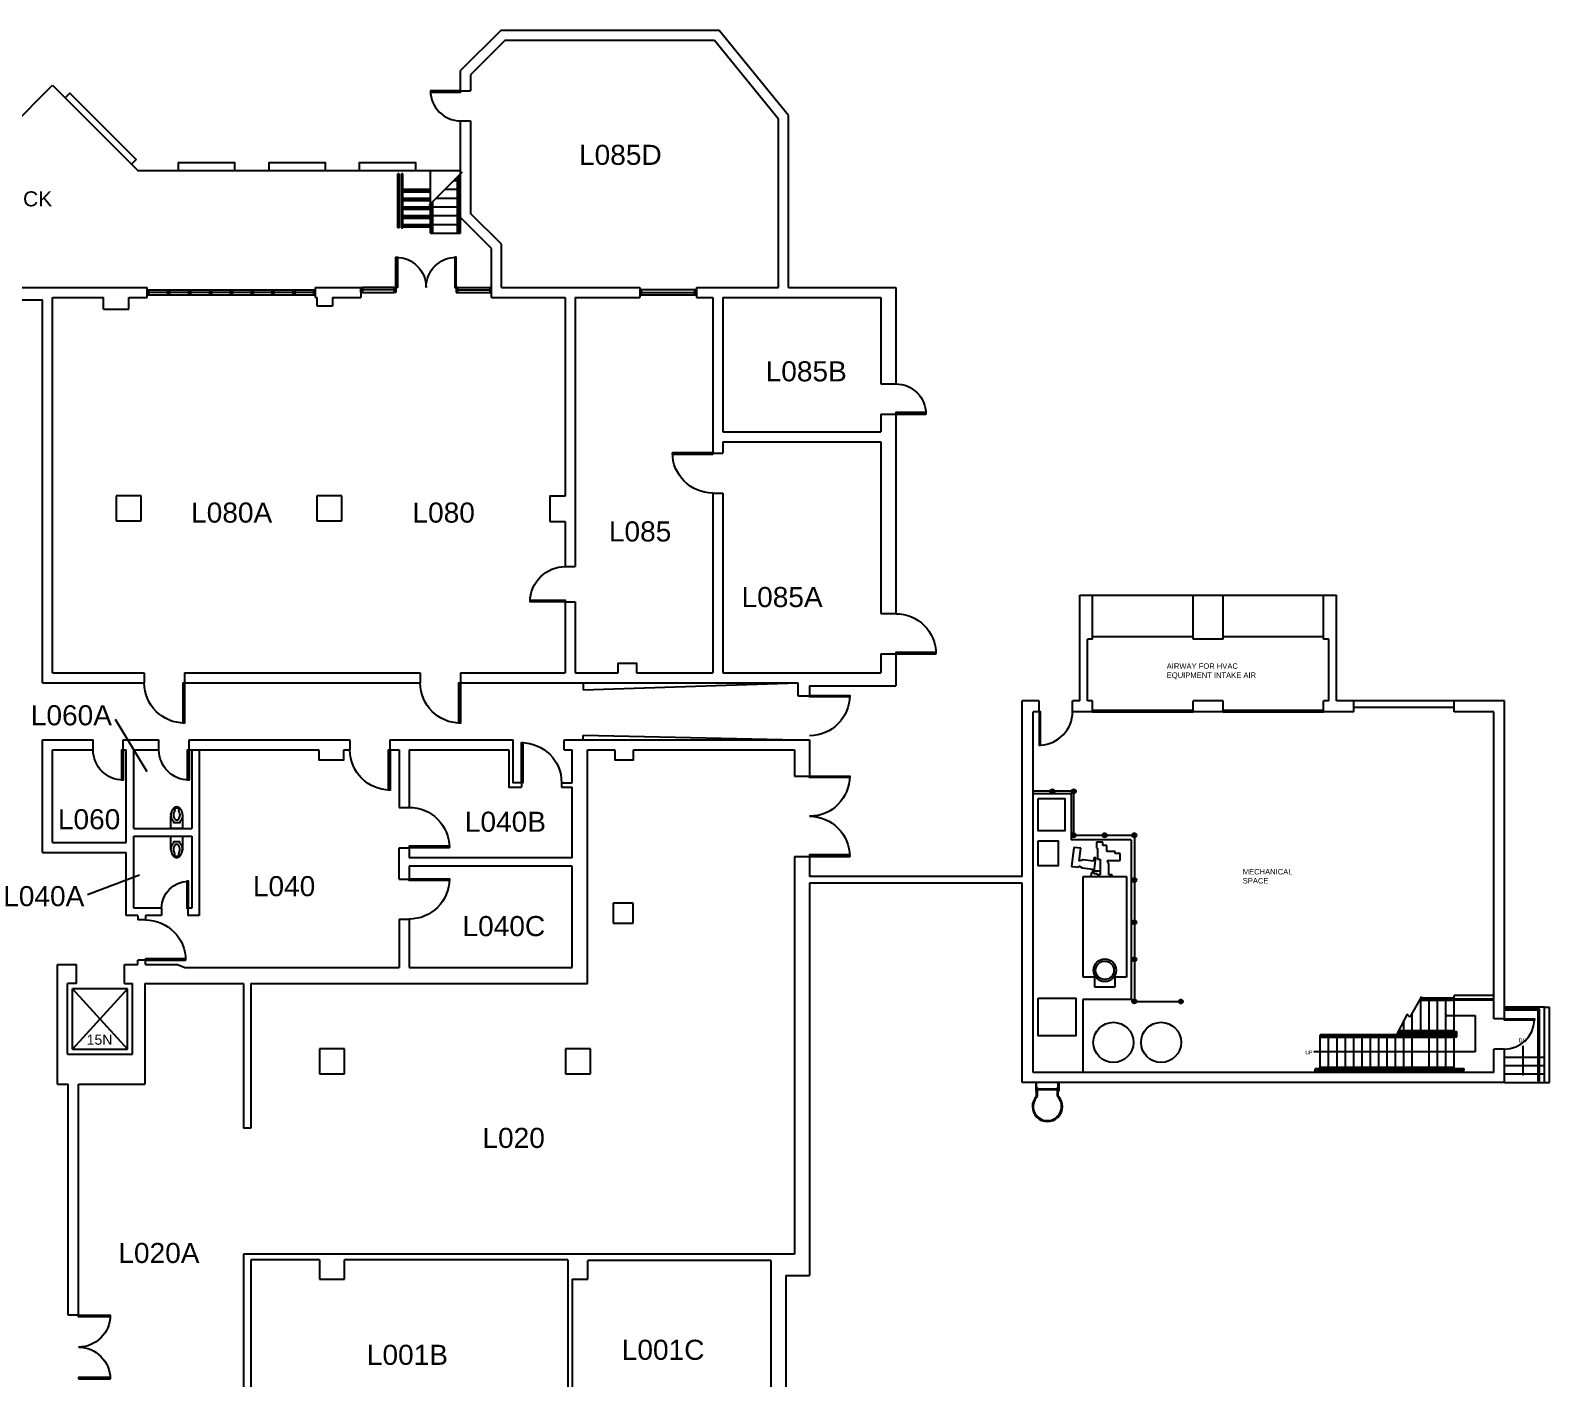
# Model space of a CAD drawing. Header units: inches. Extents: x 3 to 4899, y -154 to 4824.
# Drawn here: x 3084 to 4899, y 2703 to 4314 of the extents above; entities that cross this region are included whole.
import ezdxf

# ---------------------------------------------------------------- set-up
doc = ezdxf.new("R2010")
doc.units = ezdxf.units.IN
doc.header["$LTSCALE"] = 96
doc.header["$MEASUREMENT"] = 0
doc.layers.get('0').update_dxf_attribs({"linetype": 'CONTINUOUS'})
for name, color, linetype in [('A-ANNO-ROOM', 4, 'CONTINUOUS'), ('A-ANNO-TEXT', 4, 'CONTINUOUS'), ('A-DOOR', 2, 'CONTINUOUS'), ('A-FLOR-PFIX', 2, 'CONTINUOUS'), ('A-FLOR-STRS', 2, 'CONTINUOUS'), ('A-GLAZ', 2, 'CONTINUOUS'), ('A-WALL-FULL', 6, 'CONTINUOUS')]:
    doc.layers.add(name, color=color, linetype=linetype)
doc.styles.add('32771.00A-FPLL$0$PE_Notes', font='ARIALN.TTF')
doc.styles.add('Arial', font='arial.ttf')
doc.dimstyles.new('32771.00A-FPLL$0$PE_0048', dxfattribs={"dimscale": 48, "dimtxt": 0.09375, "dimasz": 0.0625, "dimexe": 0.0625, "dimexo": 0.0625, "dimgap": 0.03125, "dimtad": 1, "dimdec": 8, "dimzin": 3, "dimdsep": 46, "dimlunit": 4, "dimtxsty": '32771.00A-FPLL$0$PE_Notes', "dimblk1": '32771.00A-FPLL$0$_ArchTick', "dimblk2": '32771.00A-FPLL$0$_ArchTick', "dimsah": 1, "dimcen": 0.09375, "dimdle": 0.0625, "dimclrd": 256, "dimclre": 256, "dimclrt": 256, "dimadec": 0, "dimazin": 0, "dimtfac": 0.75, "dimtdec": 8, "dimtmove": 2, "dimatfit": 3, "dimldrblk": '32771.00A-FPLL$0$_ArchTick', "dimfxl": 1, "dimtolj": 1, "dimtzin": 0, "dimlwd": -1, "dimlwe": -1, "dimarcsym": 0})

# ---------------------------------------------------------------- blocks, each defined once
blk = doc.blocks.new('WC')
for p, q in [((21.068753, -2.504894), (21.068753, -2.504894)), ((23.831759, -3.603083), (23.831759, -3.603083))]:
    blk.add_line(p, q)
for points in [[(16.399601, -6.93083, -0.022673), (14.875, -7), (0, -7), (0, -3.020761), (0, 0), (0, 3.020761), (0, 7), (14.875, 7)], [(16.211212, -6.937926, -0.074934), (12.562014, -6.387938, -0.085426), (9.670474, -4.920528, -0.066386), (8.264603, -3.550098), (6.711212, -3.550098), (6.711212, 3.449902), (8.264603, 3.449902, -0.066386), (9.670474, 4.820333, -0.085426), (12.562014, 6.287743, -0.111314), (17.991061, 6.709134)], [(23.722377, 3.991504, -0.562484), (23.529526, 3.158962), (21.300368, 2.424162, -0.238976), (20.853364, 2.492058, 0.08035), (18.976205, 3.421006, 0.074934), (16.211212, 3.837731, 0.074934), (13.446218, 3.421006, 0.085426), (11.462194, 2.414145, 0.066386), (10.624271, 1.597345, 0.330534), (10.624271, -1.69754, 0.066386), (11.462194, -2.51434, 0.085426), (13.446218, -3.521201, 0.074934), (16.211212, -3.937926, 0.074934), (18.976205, -3.521201, 0.08035), (20.853364, -2.592253, -0.238976), (21.300368, -2.524357), (23.503493, -3.250575, -0.549653), (23.710095, -4.069149)], [(25.75, 0, 0.143932), (25.015482, 2.498761, 0.107177), (22.564786, 4.949747, 0.077997), (19.212481, 6.431696, 0.065232), (14.875, 7)], [(24.25, 0, 0.143932), (23.754089, 1.687041, 0.059203), (22.750942, 2.902316)], [(22.67201, -2.976493, 0.063273), (23.754089, -1.687041, 0.143932), (24.25, 0)], [(23.748064, -4.023967, 0.06085), (25.015482, -2.498761, 0.143932), (25.75, 0)]]:
    blk.add_lwpolyline(points, format="xyb")
for centre, radius, start, end in [((16.211212, 5.443363), 12.38129, 270, 287.141641), ((17.043143, 2.746106), 9.558648, 287.141641, 306.672481), ((18.316811, 1.035634), 7.426057, 306.672481, 316.574161)]:
    blk.add_arc(centre, radius, start, end)
blk = doc.blocks.new('*U18')
for p, q in [((0, 0), (0, 0)), ((36, 0), (36, 0))]:
    blk.add_line(p, q)
blk.add_lwpolyline([(0, 0), (0, -36), (1.75, -36), (1.75, 0)], close=True)
blk.add_arc((0, 0), 36, 270, 0)
blk = doc.blocks.new('*U19')
for p, q in [((0, 0), (0, 0)), ((-36, 0), (-36, 0))]:
    blk.add_line(p, q)
blk.add_lwpolyline([(0, 0), (0, -36), (-1.75, -36), (-1.75, 0)], close=True)
blk.add_arc((0, 0), 36, 180, 270)
blk = doc.blocks.new('*U20')
for p, q in [((0, 0), (0, 0)), ((42, 0), (42, 0))]:
    blk.add_line(p, q)
blk.add_lwpolyline([(0, 0), (0, -42), (1.75, -42), (1.75, 0)], close=True)
blk.add_arc((0, 0), 42, 270, 0)
blk = doc.blocks.new('*U21')
for p, q in [((0, 0), (0, 0)), ((-48, 0), (-48, 0))]:
    blk.add_line(p, q)
blk.add_lwpolyline([(0, 0), (0, -48), (-1.75, -48), (-1.75, 0)], close=True)
blk.add_arc((0, 0), 48, 180, 270)
blk = doc.blocks.new('*U22')
for p, q in [((0, 0), (0, 0)), ((36, 0), (36, 0))]:
    blk.add_line(p, q)
blk.add_lwpolyline([(0, 0), (0, 36), (1.75, 36), (1.75, 0)], close=True)
blk.add_arc((0, 0), 36, 0, 90)
blk = doc.blocks.new('*U69')
for p, q in [((0, 0), (0, 0)), ((48, 0), (48, 0))]:
    blk.add_line(p, q)
blk.add_lwpolyline([(0, 0), (0, 48), (1.75, 48), (1.75, 0)], close=True)
blk.add_arc((0, 0), 48, 0, 90)
blk = doc.blocks.new('*U71')
for p, q in [((0, 0), (0, 0)), ((38, 0), (38, 0))]:
    blk.add_line(p, q)
blk.add_lwpolyline([(0, 0), (0, 38), (1.75, 38), (1.75, 0)], close=True)
blk.add_arc((0, 0), 38, 0, 90)
blk = doc.blocks.new('*U72')
for p, q in [((0, 0), (0, 0)), ((-38, 0), (-38, 0))]:
    blk.add_line(p, q)
blk.add_lwpolyline([(0, 0), (0, 38), (-1.75, 38), (-1.75, 0)], close=True)
blk.add_arc((0, 0), 38, 90, 180)
blk = doc.blocks.new('*U73')
for p, q in [((0, 0), (0, 0)), ((-48, 0), (-48, 0))]:
    blk.add_line(p, q)
blk.add_lwpolyline([(0, 0), (0, 48), (-1.75, 48), (-1.75, 0)], close=True)
blk.add_arc((0, 0), 48, 90, 180)
blk = doc.blocks.new('*U61')
for p, q in [((0, 0), (0, 0)), ((-36, 0), (-36, 0))]:
    blk.add_line(p, q)
blk.add_lwpolyline([(0, 0), (0, 36), (-1.75, 36), (-1.75, 0)], close=True)
blk.add_arc((0, 0), 36, 90, 180)
blk = doc.blocks.new('*U66')
for p, q in [((0, 0), (0, 0)), ((-48, 0), (-48, 0))]:
    blk.add_line(p, q)
blk.add_lwpolyline([(0, 0), (0, 48), (-1.75, 48), (-1.75, 0)], close=True)
blk.add_arc((0, 0), 48, 90, 180)
blk = doc.blocks.new('*U67')
for p, q in [((0, 0), (0, 0)), ((48, 0), (48, 0))]:
    blk.add_line(p, q)
blk.add_lwpolyline([(0, 0), (0, -48), (1.75, -48), (1.75, 0)], close=True)
blk.add_arc((0, 0), 48, 270, 0)
blk = doc.blocks.new('*U68')
for p, q in [((0, 0), (0, 0)), ((-32, 0), (-32, 0))]:
    blk.add_line(p, q)
blk.add_lwpolyline([(0, 0), (0, -32), (-1.75, -32), (-1.75, 0)], close=True)
blk.add_arc((0, 0), 32, 180, 270)
blk = doc.blocks.new('*U46')
for p, q in [((0, 0), (0, 0)), ((48, 0), (48, 0))]:
    blk.add_line(p, q)
blk.add_lwpolyline([(0, 0), (0, 48), (1.75, 48), (1.75, 0)], close=True)
blk.add_arc((0, 0), 48, 0, 90)
blk = doc.blocks.new('*U49')
for p, q in [((0, 0), (0, 0)), ((-36, 0), (-36, 0))]:
    blk.add_line(p, q)
blk.add_lwpolyline([(0, 0), (0, 36), (-1.75, 36), (-1.75, 0)], close=True)
blk.add_arc((0, 0), 36, 90, 180)
blk = doc.blocks.new('32771.00A-FPLL$0$_ArchTick')
at = {"const_width": 0.15}
blk.add_lwpolyline([(-0.5, -0.5), (0.5, 0.5)], dxfattribs=at)
blk = doc.blocks.new('32771.00A-FPLL$0$_Open90')
at = {"lineweight": -2}
for p, q in [((0, 0), (-1, 0)), ((-0.5, 0.5), (0, 0)), ((0, 0), (-0.5, -0.5))]:
    blk.add_line(p, q, dxfattribs=at)

msp = doc.modelspace()

# ---------------------------------------------------------------- linework, layer by layer
at = {"layer": 'A-ANNO-ROOM'}
for p, q in [((3185.3, 3491.1), (3223.3, 3428.3)), ((3152.3, 3281.5), (3214.4, 3304.8))]:
    msp.add_line(p, q, dxfattribs=at)
at = {"layer": 'A-DOOR'}
for p, q in [((4353.4, 3501.9), (4473.4, 3501.9)), ((4353.4, 3499.9), (4473.4, 3499.9)), ((4509.4, 3501.9), (4629.4, 3501.9)), ((4509.4, 3499.9), (4629.4, 3499.9))]:
    msp.add_line(p, q, dxfattribs=at)
for points in [[(4289.4, 3499.9), (4289.4, 3459.9), (4291.2, 3459.9), (4291.2, 3499.9)], [(4845.4, 3132.7), (4881.4, 3132.7), (4881.4, 3131.1), (4845.4, 3131.1)]]:
    msp.add_lwpolyline(points, close=True, dxfattribs=at)
for centre, radius, start, end in [((4289.4, 3499.9), 40, 272.5051, 0), ((4845.4, 3132.7), 36, 270, 357.4949)]:
    msp.add_arc(centre, radius, start, end, dxfattribs=at)
at = {"layer": 'A-FLOR-PFIX'}
for p, q in [((4282.2, 3402), (4327.8, 3402)), ((4327.8, 3402), (4327.8, 3346.7)), ((4399.5, 3346.7), (4327.8, 3346.7)), ((4365.6, 3343.8), (4358.2, 3343.8)), ((4358.2, 3343.8), (4358.2, 3336.8)), ((4365.6, 3340), (4365.6, 3343.8)), ((4399.5, 3346.7), (4399.5, 3155.9)), ((4330.9, 3337.7), (4328.2, 3315.1)), ((4339.2, 3336.7), (4330.9, 3337.7)), ((4337.4, 3321.3), (4339.2, 3336.7)), ((4341.9, 3322.7), (4337.4, 3321.3)), ((4354.5, 3321.1), (4341.9, 3322.7)), ((4355, 3325.4), (4354.5, 3321.1)), ((4354.9, 3306.2), (4357.2, 3325.1)), ((4357.2, 3325.1), (4355, 3325.4)), ((4358.2, 3336.8), (4359.1, 3336.8)), ((4359.1, 3336.8), (4359.1, 3323.7)), ((4359.1, 3323.7), (4362.5, 3323.7)), ((4362.5, 3323.7), (4362.5, 3305.1)), ((4370.2, 3340), (4365.6, 3340)), ((4370.2, 3337.4), (4370.2, 3340)), ((4370.4, 3337.4), (4370.2, 3337.4)), ((4370.4, 3333), (4370.4, 3337.4)), ((4380.4, 3333), (4370.4, 3333)), ((4372.6, 3317.9), (4370.8, 3322.1)), ((4370.8, 3322.1), (4386.4, 3322.1)), ((4380.4, 3330.5), (4380.4, 3333)), ((4386.4, 3330.5), (4380.4, 3330.5)), ((4386.4, 3322.1), (4386.4, 3330.5)), ((4328.2, 3315.1), (4333.2, 3314.5)), ((4333.2, 3314.5), (4336.6, 3314.1)), ((4336.6, 3314.1), (4336.8, 3315.5)), ((4336.8, 3315.5), (4340.7, 3313.2)), ((4340.7, 3313.2), (4353.5, 3311.7)), ((4351.8, 3307), (4351.3, 3302.9)), ((4353, 3307.5), (4351.8, 3307)), ((4353.5, 3311.7), (4353, 3307.5)), ((4358.9, 3306.2), (4354.9, 3306.2)), ((4362.5, 3309.2), (4355.3, 3309.2)), ((4358.9, 3305.1), (4358.9, 3306.2)), ((4362.5, 3305.1), (4358.9, 3305.1)), ((4372.6, 3305.1), (4372.6, 3317.9)), ((4376.9, 3305.1), (4372.6, 3305.1)), ((4376.9, 3302.9), (4376.9, 3305.1)), ((4342.2, 3302.9), (4393.7, 3302.9)), ((4342.2, 3182.7), (4342.2, 3302.9)), ((4393.7, 3302.9), (4393.7, 3182.7)), ((4355.9, 3182.7), (4342.2, 3182.7)), ((4355.9, 3170.7), (4355.9, 3182.7)), ((4393.7, 3182.7), (4379.9, 3182.7)), ((4379.9, 3182.7), (4379.9, 3170.7)), ((4379.9, 3170.7), (4355.9, 3170.7)), ((4399.5, 3155.9), (4341.8, 3155.9)), ((4341.8, 3155.9), (4341.8, 3068.7)), ((4286.4, 3040.7), (4286.4, 3056.7)), ((4287.4, 3040.3), (4287.4, 3050.7)), ((4312.4, 3050.7), (4311.4, 3050.7)), ((4311.4, 3040.3), (4311.4, 3050.7)), ((4312.4, 3040.7), (4312.4, 3056.7)), ((4311.4, 3049), (4287.4, 3049))]:
    msp.add_line(p, q, dxfattribs=at)
for points in [[(4288.2, 3396.2), (4320.2, 3396.2), (4320.2, 3357.7), (4288.2, 3357.7)], [(4288.2, 3345.7), (4312.2, 3345.7), (4312.2, 3315.7), (4288.2, 3315.7)], [(4288.2, 3157.7), (4333.2, 3157.7), (4333.2, 3112.7), (4288.2, 3112.7)]]:
    msp.add_lwpolyline(points, close=True, dxfattribs=at)
for points in [[(4286.4, 3056.7), (4285.4, 3056.7), (4285.4, 3046.7), (4287.4, 3046.7)], [(4286.4, 3050.7), (4287.4, 3050.7)], [(4313.4, 3046.7), (4313.4, 3056.7), (4312.4, 3056.7)], [(4287.4, 3048.3), (4311.4, 3048.3)], [(4311.4, 3046.7), (4313.4, 3046.7)]]:
    msp.add_lwpolyline(points, dxfattribs=at)
for centre, radius in [((4367.9, 3190.9), 13.5), ((4367.9, 3190.9), 11), ((4378.2, 3104.7), 24), ((4435.2, 3104.7), 24)]:
    msp.add_circle(centre, radius, dxfattribs=at)
for radius, start, end in [(18, 136.2383, 43.7617), (17, 134.9009, 45.0991)]:
    msp.add_arc((4299.4, 3028.2), radius, start, end, dxfattribs=at)
at = {"layer": 'A-FLOR-STRS'}
for p, q in [((3110.7, 4248.4), (3212.5, 4146.6)), ((3212.5, 4146.6), (3598.2, 4146.6)), ((3524.7, 4142.6), (3523.2, 4142.6)), ((3523.2, 4078.2), (3523.2, 4142.6)), ((3524.7, 4078.2), (3524.7, 4142.6)), ((3527.7, 4078.2), (3527.7, 4142.6)), ((3529.2, 4142.6), (3527.7, 4142.6)), ((3529.2, 4078.2), (3529.2, 4142.6)), ((3600.2, 4144.6), (3560.2, 4104.6)), ((3562.2, 4071.7), (3562.2, 4146.6)), ((3594.7, 4071.7), (3594.7, 4139.1)), ((3596.7, 4071.7), (3596.7, 4141.1)), ((3526.2, 4124.2), (3527.7, 4124.2)), ((3529.2, 4124.2), (3562.2, 4124.2)), ((3579.8, 4124.2), (3594.7, 4124.2)), ((3590.3, 4134.7), (3594.7, 4134.7)), ((3596.7, 4134.7), (3598.2, 4134.7)), ((3596.7, 4124.2), (3598.2, 4124.2)), ((3526.2, 4113.7), (3527.7, 4113.7)), ((3526.2, 4103.2), (3527.7, 4103.2)), ((3529.2, 4113.7), (3562.2, 4113.7)), ((3529.2, 4103.2), (3563.7, 4103.2)), ((3563.7, 4071.7), (3563.7, 4108.1)), ((3565.2, 4071.7), (3565.2, 4109.6)), ((3565.2, 4103.2), (3594.7, 4103.2)), ((3569.3, 4113.7), (3594.7, 4113.7)), ((3596.7, 4113.7), (3598.2, 4113.7)), ((3596.7, 4103.2), (3598.2, 4103.2)), ((3526.2, 4092.7), (3527.7, 4092.7)), ((3529.2, 4092.7), (3563.7, 4092.7)), ((3565.2, 4092.7), (3594.7, 4092.7)), ((3596.7, 4092.7), (3598.2, 4092.7)), ((3598.2, 4071.7), (3598.2, 4090.3)), ((3524.7, 4078.2), (3523.2, 4078.2)), ((3526.2, 4082.2), (3527.7, 4082.2)), ((3527.7, 4078.2), (3529.2, 4078.2)), ((3529.2, 4082.2), (3563.7, 4082.2)), ((3562.2, 4071.7), (3598.2, 4071.7)), ((3565.2, 4082.2), (3594.7, 4082.2)), ((3596.7, 4082.2), (3598.2, 4082.2)), ((3744.7, 3534.2), (3744.7, 3526.2)), ((3744.7, 3526.2), (4001.2, 3534.2)), ((3744.7, 3466.2), (3744.7, 3471.7)), ((3744.7, 3471.7), (4001.2, 3466.2)), ((3200.1, 3168.9), (3134.6, 3096.7)), ((3134.6, 3168.9), (3200.1, 3096.7)), ((3200.1, 3168.9), (3134.6, 3168.9)), ((3134.6, 3096.7), (3134.6, 3168.9)), ((3200.1, 3096.7), (3200.1, 3168.9)), ((4746.4, 3159.5), (4732.6, 3134.9)), ((4832.7, 3160.7), (4785.4, 3160.7)), ((4785.4, 3156.9), (4785.4, 3160.7)), ((4785.4, 3154.7), (4743.7, 3154.7)), ((4744.1, 3155.4), (4832.7, 3155.4)), ((4744.9, 3156.9), (4832.7, 3156.9)), ((4785.4, 3157.7), (4745.3, 3157.7)), ((4745.4, 3118.7), (4745.4, 3154.7)), ((4755.4, 3118.7), (4755.4, 3154.7)), ((4765.4, 3118.7), (4765.4, 3154.7)), ((4775.4, 3118.7), (4775.4, 3154.7)), ((4785.4, 3117.9), (4785.4, 3155.4)), ((4893.4, 3146.7), (4845.4, 3146.7)), ((4846.9, 3143.2), (4846.9, 3144.7)), ((4887.4, 3144.7), (4846.9, 3144.7)), ((4885.9, 3143.2), (4846.9, 3143.2)), ((4885.9, 3058.2), (4885.9, 3143.2)), ((4887.4, 3058.2), (4887.4, 3144.7)), ((4729.2, 3138.3), (4714.8, 3110.5)), ((4725.4, 3118.7), (4725.4, 3131)), ((4732.6, 3134.9), (4729.2, 3138.3)), ((4735.4, 3118.7), (4735.4, 3140)), ((4785.4, 3113.7), (4625.4, 3113.7)), ((4625.4, 3073.2), (4625.4, 3113.7)), ((4785.4, 3110.7), (4625.4, 3110.7)), ((4626.9, 3112.9), (4786.9, 3112.9)), ((4626.9, 3111.4), (4626.9, 3112.9)), ((4626.9, 3111.4), (4788.4, 3111.4)), ((4635.4, 3074.7), (4635.4, 3110.7)), ((4645.4, 3074.7), (4645.4, 3110.7)), ((4655.4, 3068.7), (4655.4, 3110.7)), ((4665.4, 3074.7), (4665.4, 3110.7)), ((4675.4, 3074.7), (4675.4, 3110.7)), ((4685.4, 3074.7), (4685.4, 3110.7)), ((4695.4, 3074.7), (4695.4, 3110.7)), ((4705.4, 3074.7), (4705.4, 3110.7)), ((4715.4, 3074.7), (4715.4, 3110.7)), ((4785.4, 3115.7), (4717.5, 3115.7)), ((4717.9, 3116.4), (4786.9, 3116.4)), ((4718.6, 3117.9), (4788.4, 3117.9)), ((4785.4, 3118.7), (4719, 3118.7)), ((4725.4, 3074.7), (4725.4, 3110.7)), ((4735.4, 3074.7), (4735.4, 3110.7)), ((4755.4, 3074.7), (4755.4, 3110.7)), ((4765.4, 3074.7), (4765.4, 3110.7)), ((4775.4, 3074.7), (4775.4, 3110.7)), ((4785.4, 3112.9), (4785.4, 3116.4)), ((4785.4, 3073.2), (4785.4, 3111.4)), ((4786.9, 3112.9), (4786.9, 3116.4)), ((4788.4, 3111.4), (4788.4, 3117.9)), ((3134.6, 3096.7), (3200.1, 3096.7)), ((4885.9, 3086.7), (4845.4, 3086.7)), ((4893.4, 3086.7), (4887.4, 3086.7)), ((4797.4, 3073.2), (4619.4, 3073.2)), ((4619.4, 3068.7), (4619.4, 3073.2)), ((4797.4, 3071.2), (4620.9, 3071.2)), ((4620.9, 3068.7), (4620.9, 3071.2)), ((4785.4, 3074.7), (4625.4, 3074.7)), ((4625.4, 3068.7), (4625.4, 3071.2)), ((4785.4, 3068.7), (4785.4, 3071.2)), ((4797.4, 3071.2), (4797.4, 3073.2)), ((4885.9, 3076.7), (4845.4, 3076.7)), ((4893.4, 3076.7), (4887.4, 3076.7)), ((4885.9, 3066.7), (4845.4, 3066.7)), ((4845.4, 3056.7), (4893.4, 3056.7)), ((4887.4, 3058.2), (4885.9, 3058.2)), ((4893.4, 3066.7), (4887.4, 3066.7))]:
    msp.add_line(p, q, dxfattribs=at)
for points in [[(3008.9, 4146.6), (3110.7, 4248.4)], [(3125.6, 4233.4), (3131.3, 4239.1), (3210.6, 4159.8), (3204.9, 4154.2)], [(3328.6, 4146.6), (3328.6, 4155.6), (3260.9, 4155.6), (3260.9, 4146.6)], [(3436.6, 4146.6), (3436.6, 4155.6), (3368.9, 4155.6), (3368.9, 4146.6)], [(3544.6, 4146.6), (3544.6, 4155.6), (3476.9, 4155.6), (3476.9, 4146.6)], [(4810.6, 3093.3), (4617.8, 3093.3)]]:
    msp.add_lwpolyline(points, dxfattribs=at)
for points in [[(3530.2, 4121.2), (3561.2, 4121.2), (3561.2, 4123.2), (3530.2, 4123.2)], [(3530.2, 4110.7), (3561.2, 4110.7), (3561.2, 4112.7), (3530.2, 4112.7)], [(3530.2, 4100.2), (3561.2, 4100.2), (3561.2, 4102.2), (3530.2, 4102.2)], [(3530.2, 4089.7), (3561.2, 4089.7), (3561.2, 4091.7), (3530.2, 4091.7)], [(3530.2, 4079.2), (3561.2, 4079.2), (3561.2, 4081.2), (3530.2, 4081.2)]]:
    msp.add_lwpolyline(points, close=True, dxfattribs=at)
at = {"layer": 'A-GLAZ'}
for p, q in [((3223.6, 4003.9), (3425, 4003.9)), ((3223.6, 3997.9), (3425, 3997.9)), ((3225.6, 4003.9), (3225.6, 3997.9)), ((3248.5, 4000.9), (3225.6, 4000.9)), ((3273.4, 4000.9), (3250.5, 4000.9)), ((3298.4, 4000.9), (3275.4, 4000.9)), ((3323.3, 4000.9), (3300.4, 4000.9)), ((3348.2, 4000.9), (3325.3, 4000.9)), ((3373.2, 4000.9), (3350.2, 4000.9)), ((3398.1, 4000.9), (3375.2, 4000.9)), ((3423, 4000.9), (3400.1, 4000.9)), ((3423, 3997.9), (3423, 4003.9)), ((3519, 4006.9), (3481, 4006.9)), ((3519, 4003.9), (3481, 4003.9)), ((3481, 4000.9), (3519, 4000.9)), ((3593, 4006.9), (3633, 4006.9)), ((3595, 4003.9), (3633, 4003.9)), ((3595, 4000.9), (3633, 4000.9)), ((3880.1, 4003.9), (3812.4, 4003.9)), ((3812.4, 4003.9), (3812.4, 3997.9)), ((3812.4, 3997.9), (3880.1, 3997.9)), ((3814.4, 3997.9), (3814.4, 4003.9)), ((3814.4, 4000.9), (3878.1, 4000.9)), ((3880.1, 4003.9), (3880.1, 3997.9)), ((4785.4, 3512.7), (4665.4, 3512.7)), ((4785.4, 3504.7), (4665.4, 3504.7))]:
    msp.add_line(p, q, dxfattribs=at)
for points in [[(3250.5, 3997.9), (3248.5, 3997.9), (3248.5, 4003.9), (3250.5, 4003.9)], [(3275.4, 3997.9), (3273.4, 3997.9), (3273.4, 4003.9), (3275.4, 4003.9)], [(3300.4, 3997.9), (3298.4, 3997.9), (3298.4, 4003.9), (3300.4, 4003.9)], [(3350.2, 3997.9), (3348.2, 3997.9), (3348.2, 4003.9), (3350.2, 4003.9)], [(3375.2, 3997.9), (3373.2, 3997.9), (3373.2, 4003.9), (3375.2, 4003.9)], [(3400.1, 3997.9), (3398.1, 3997.9), (3398.1, 4003.9), (3400.1, 4003.9)], [(3481, 4000.9), (3479, 4000.9), (3479, 4006.9), (3481, 4006.9)], [(3521, 4000.9), (3519, 4000.9), (3519, 4006.9), (3521, 4006.9)], [(3593, 4000.9), (3595, 4000.9), (3595, 4006.9), (3593, 4006.9)], [(3633, 4000.9), (3635, 4000.9), (3635, 4006.9), (3633, 4006.9)]]:
    msp.add_lwpolyline(points, close=True, dxfattribs=at)
for points in [[(3323.3, 3997.9), (3323.3, 4003.9)], [(3325.3, 4003.9), (3325.3, 3997.9)], [(3878.1, 3997.9), (3878.1, 4003.9)]]:
    msp.add_lwpolyline(points, dxfattribs=at)
for p in [(3249.5, 3997.9), (3274.4, 3997.9), (3299.4, 3997.9), (3324.3, 3997.9), (3349.2, 3997.9), (3374.2, 3997.9), (3399.1, 3997.9)]:
    msp.add_point(p, dxfattribs=at)
at = {"layer": 'A-WALL-FULL'}
for p, q in [((3646.3, 4314), (3598.2, 4265.9)), ((3907.3, 4314), (3646.3, 4314)), ((3990.2, 4212.4), (3907.3, 4314)), ((3651.2, 4302), (3610.2, 4260.9)), ((3901.6, 4302), (3651.2, 4302)), ((3978.2, 4208.1), (3901.6, 4302)), ((3598.2, 4241.9), (3598.2, 4265.9)), ((3610.2, 4260.9), (3610.2, 4241.9)), ((3598.2, 4241.9), (3610.2, 4241.9)), ((3990.2, 4006.9), (3990.2, 4212.4)), ((3598.2, 4090.3), (3598.2, 4205.9)), ((3598.2, 4205.9), (3610.2, 4205.9)), ((3610.2, 4205.9), (3610.2, 4095.3)), ((3978.2, 4006.9), (3978.2, 4208.1)), ((3635, 4053.5), (3598.2, 4090.3)), ((3647, 4058.4), (3610.2, 4095.3)), ((3635, 3994.9), (3635, 4053.5)), ((3647, 4006.9), (3647, 4058.4)), ((3061.3, 4006.9), (3223.6, 4006.9)), ((3110.7, 3546.2), (3110.7, 3994.9)), ((3110.7, 3994.9), (3171.6, 3994.9)), ((3171.6, 3980.9), (3171.6, 3994.9)), ((3201.6, 3994.9), (3223.6, 3994.9)), ((3201.6, 3980.9), (3201.6, 3994.9)), ((3223.6, 3994.9), (3223.6, 4006.9)), ((3425, 4006.9), (3479, 4006.9)), ((3425, 3994.9), (3425, 4006.9)), ((3425, 3994.9), (3427, 3994.9)), ((3427, 3984.4), (3427, 3994.9)), ((3445, 3994.9), (3479, 3994.9)), ((3445, 3994.9), (3445, 3984.4)), ((3479, 4006.9), (3479, 3994.9)), ((3635, 3994.9), (3723.3, 3994.9)), ((3647, 4006.9), (3812.4, 4006.9)), ((3723.3, 3994.9), (3723.3, 3757.3)), ((3735.3, 3994.9), (3735.3, 3673.3)), ((3735.3, 3994.9), (3812.4, 3994.9)), ((3812.4, 4006.9), (3812.4, 3994.9)), ((3880.1, 4006.9), (3880.1, 3994.9)), ((3880.1, 4006.9), (3978.2, 4006.9)), ((3880.1, 3994.9), (3899.4, 3994.9)), ((3899.4, 3994.9), (3899.4, 3809)), ((3911.4, 3994.9), (3911.4, 3834.2)), ((3911.4, 3994.9), (4100.2, 3994.9)), ((3990.2, 4006.9), (4118.2, 4006.9)), ((4100.2, 3994.9), (4100.2, 3891.6)), ((4118.2, 4006.9), (4118.2, 3891.6)), ((3061.3, 3991.9), (3098.7, 3991.9)), ((3098.7, 3534.2), (3098.7, 3991.9)), ((3445, 3984.4), (3427, 3984.4)), ((4100.2, 3891.6), (4118.2, 3891.6)), ((4100.2, 3855.6), (4118.2, 3855.6)), ((4100.2, 3855.6), (4100.2, 3834.2)), ((4118.2, 3855.6), (4118.2, 3617.2)), ((3911.4, 3834.2), (4100.2, 3834.2)), ((3911.4, 3822.2), (4100.2, 3822.2)), ((3911.4, 3822.2), (3911.4, 3809)), ((4100.2, 3822.2), (4100.2, 3617.2)), ((3899.4, 3809), (3911.4, 3809)), ((3216.7, 3757.9), (3186.7, 3757.9)), ((3186.7, 3757.9), (3186.7, 3727.9)), ((3216.7, 3727.9), (3216.7, 3757.9)), ((3456.4, 3757.9), (3426.4, 3757.9)), ((3426.4, 3757.9), (3426.4, 3727.9)), ((3456.4, 3727.9), (3456.4, 3757.9)), ((3899.4, 3761), (3899.4, 3546.2)), ((3899.4, 3761), (3911.4, 3761)), ((3911.4, 3761), (3911.4, 3546.2)), ((3186.7, 3727.9), (3216.7, 3727.9)), ((3426.4, 3727.9), (3456.4, 3727.9)), ((3723.3, 3727.3), (3723.3, 3673.3)), ((3723.3, 3673.3), (3735.3, 3673.3)), ((3723.3, 3631.3), (3735.3, 3631.3)), ((3723.3, 3631.3), (3723.3, 3546.2)), ((3735.3, 3631.3), (3735.3, 3546.2)), ((4338.3, 3512.7), (4338.3, 3639)), ((4338.3, 3639), (4644.6, 3639)), ((4353.4, 3586.7), (4353.4, 3639)), ((4473.4, 3586.7), (4473.4, 3639)), ((4509.4, 3586.7), (4509.4, 3639)), ((4629.4, 3586.7), (4629.4, 3639)), ((4644.6, 3512.7), (4644.6, 3639)), ((4100.2, 3617.2), (4118.2, 3617.2)), ((4347.1, 3512.7), (4347.1, 3586.7)), ((4353.4, 3586.7), (4347.1, 3586.7)), ((4473.4, 3589.4), (4353.4, 3589.4)), ((4509.4, 3586.7), (4473.4, 3586.7)), ((4629.4, 3589.4), (4509.4, 3589.4)), ((4635.8, 3586.7), (4629.4, 3586.7)), ((4635.8, 3512.7), (4635.8, 3586.7)), ((4100.2, 3569.2), (4118.2, 3569.2)), ((4100.2, 3569.2), (4100.2, 3546.2)), ((4118.2, 3569.2), (4118.2, 3530.9)), ((3110.7, 3546.2), (3220.2, 3546.2)), ((3220.2, 3546.2), (3220.2, 3534.2)), ((3268.2, 3546.2), (3268.2, 3534.2)), ((3268.2, 3546.2), (3550, 3546.2)), ((3550, 3546.2), (3550, 3534.2)), ((3598, 3546.2), (3723.3, 3546.2)), ((3598, 3546.2), (3598, 3534.2)), ((3735.3, 3546.2), (3786.3, 3546.2)), ((3808.4, 3546.2), (3899.4, 3546.2)), ((3911.4, 3546.2), (4100.2, 3546.2)), ((3098.7, 3534.2), (3220.2, 3534.2)), ((3268.2, 3534.2), (3550, 3534.2)), ((3598, 3534.2), (4001.2, 3534.2)), ((4001.2, 3534.2), (4001.2, 3519)), ((4015.2, 3530.9), (4015.2, 3519)), ((4015.2, 3530.9), (4118.2, 3530.9)), ((4001.2, 3519), (4015.2, 3519)), ((4289.4, 3512.7), (4269.4, 3512.7)), ((4269.4, 3302.9), (4269.4, 3512.7)), ((4289.4, 3499.9), (4289.4, 3512.7)), ((4338.3, 3512.7), (4329.4, 3512.7)), ((4329.4, 3499.9), (4329.4, 3512.7)), ((4353.4, 3512.7), (4347.1, 3512.7)), ((4353.4, 3499.9), (4353.4, 3512.7)), ((4509.4, 3512.7), (4473.4, 3512.7)), ((4473.4, 3499.9), (4473.4, 3512.7)), ((4509.4, 3499.9), (4509.4, 3512.7)), ((4629.4, 3499.9), (4629.4, 3512.7)), ((4635.8, 3512.7), (4629.4, 3512.7)), ((4665.4, 3512.7), (4644.6, 3512.7)), ((4665.4, 3499.9), (4665.4, 3512.7)), ((4845.4, 3512.7), (4785.4, 3512.7)), ((4785.4, 3499.9), (4785.4, 3512.7)), ((4845.4, 3132.7), (4845.4, 3512.7)), ((4282.2, 3068.7), (4282.2, 3499.9)), ((4289.4, 3499.9), (4282.2, 3499.9)), ((4353.4, 3499.9), (4329.4, 3499.9)), ((4509.4, 3499.9), (4473.4, 3499.9)), ((4665.4, 3499.9), (4629.4, 3499.9)), ((4832.7, 3499.9), (4785.4, 3499.9)), ((4832.7, 3132.7), (4832.7, 3499.9)), ((3098.7, 3331.5), (3098.7, 3466.2)), ((3098.7, 3466.2), (3159.1, 3466.2)), ((3110.7, 3343.5), (3110.7, 3454.2)), ((3110.7, 3454.2), (3159.1, 3454.2)), ((3159.1, 3454.2), (3159.1, 3466.2)), ((3195.1, 3466.2), (3237.8, 3466.2)), ((3195.1, 3454.2), (3195.1, 3466.2)), ((3195.1, 3454.2), (3198.7, 3454.2)), ((3198.7, 3343.5), (3198.7, 3454.2)), ((3207.7, 3360.3), (3207.7, 3454.2)), ((3207.7, 3454.2), (3237.8, 3454.2)), ((3237.8, 3454.2), (3237.8, 3466.2)), ((3273.8, 3454.2), (3273.8, 3466.2)), ((3273.8, 3466.2), (3465.8, 3466.2)), ((3273.8, 3454.2), (3428.8, 3454.2)), ((3277, 3454.2), (3277, 3360.3)), ((3286, 3454.2), (3286, 3256.3)), ((3458.8, 3454.2), (3465.8, 3454.2)), ((3465.8, 3466.2), (3465.8, 3454.2)), ((3513.8, 3466.2), (3660.9, 3466.2)), ((3513.8, 3466.2), (3513.8, 3454.2)), ((3513.8, 3454.2), (3524.8, 3454.2)), ((3524.8, 3454.2), (3524.8, 3385.4)), ((3536.8, 3454.2), (3655.7, 3454.2)), ((3536.8, 3454.2), (3536.8, 3385.4)), ((3721.8, 3466.2), (4015.2, 3466.2)), ((3721.8, 3454.2), (3721.8, 3466.2)), ((3721.8, 3454.2), (3731.7, 3454.2)), ((3731.7, 3415), (3731.7, 3454.2)), ((3749.7, 3174.9), (3749.7, 3454.2)), ((3749.7, 3454.2), (3782.6, 3454.2)), ((3804.8, 3454.2), (3997.2, 3454.2)), ((3997.2, 3454.2), (3997.2, 3422.9)), ((4015.2, 3466.2), (4015.2, 3422.9)), ((3670.8, 3415), (3670.8, 3409.7)), ((3718.8, 3415), (3718.8, 3409.7)), ((3997.2, 3422.9), (4015.2, 3422.9)), ((3731.7, 3325.2), (3731.7, 3409.7)), ((4302.9, 3404.8), (4282.2, 3404.8)), ((4328.4, 3404.8), (4307.9, 3404.8)), ((4330.9, 3354.8), (4330.9, 3402.3)), ((3524.8, 3385.4), (3536.8, 3385.4)), ((3207.7, 3360.3), (3277, 3360.3)), ((3110.7, 3343.5), (3198.7, 3343.5)), ((3207.7, 3265.3), (3207.7, 3351.3)), ((3207.7, 3351.3), (3277, 3351.3)), ((3277, 3351.3), (3277, 3265.3)), ((4333.4, 3352.3), (4365.4, 3352.3)), ((4370.4, 3352.3), (4400.8, 3352.3)), ((4403.3, 3349.8), (4403.3, 3301.1)), ((3098.7, 3331.5), (3198.7, 3331.5)), ((3198.7, 3256.3), (3198.7, 3331.5)), ((3524.8, 3337.4), (3536.8, 3337.4)), ((3524.8, 3299.9), (3524.8, 3337.4)), ((3536.8, 3337.4), (3536.8, 3325.2)), ((3731.7, 3325.2), (3536.8, 3325.2)), ((3997.2, 3326.9), (3997.2, 2851.8)), ((3997.2, 3326.9), (4015.2, 3326.9)), ((4015.2, 3326.9), (4015.2, 3302.9)), ((3731.7, 3315.2), (3536.8, 3315.2)), ((3536.8, 3315.2), (3536.8, 3299.9)), ((3731.7, 3194.3), (3731.7, 3315.2)), ((3524.8, 3299.9), (3536.8, 3299.9)), ((4269.4, 3302.9), (4015.2, 3302.9)), ((4015.2, 3294.9), (4015.2, 2826.2)), ((4269.4, 3294.9), (4015.2, 3294.9)), ((4269.4, 3056.7), (4269.4, 3294.9)), ((4403.3, 3296.1), (4403.3, 3250.7)), ((3804.4, 3271), (3780.4, 3271)), ((3780.4, 3271), (3780.4, 3247)), ((3804.4, 3247), (3804.4, 3271)), ((3212.6, 3256.3), (3198.7, 3256.3)), ((3240.9, 3265.3), (3207.7, 3265.3)), ((3212.6, 3256.3), (3212.6, 3251.2)), ((3221.6, 3251.2), (3212.6, 3251.2)), ((3240.9, 3256.3), (3221.6, 3256.3)), ((3221.6, 3256.3), (3221.6, 3251.2)), ((3240.9, 3265.3), (3240.9, 3256.3)), ((3277, 3265.3), (3272.1, 3265.3)), ((3272.1, 3265.3), (3272.1, 3256.3)), ((3286, 3256.3), (3272.1, 3256.3)), ((3524.8, 3251.9), (3536.8, 3251.9)), ((3524.8, 3251.9), (3524.8, 3194.3)), ((3536.8, 3251.9), (3536.8, 3194.3)), ((3780.4, 3247), (3804.4, 3247)), ((4403.3, 3245.7), (4403.3, 3206.5)), ((3116.6, 3054.7), (3116.6, 3197.8)), ((3116.6, 3197.8), (3139.4, 3197.8)), ((3139.4, 3174.9), (3139.4, 3197.8)), ((3196.7, 3174.9), (3196.7, 3197.8)), ((3196.7, 3197.8), (3212.6, 3197.8)), ((3212.6, 3197.8), (3212.6, 3203)), ((3221.6, 3203), (3212.6, 3203)), ((3221.6, 3197.8), (3221.6, 3203)), ((3221.6, 3197.8), (3259.8, 3197.8)), ((3259.8, 3197.8), (3268.9, 3194.3)), ((4403.3, 3201.5), (4403.3, 3156.2)), ((3268.9, 3194.3), (3524.8, 3194.3)), ((3536.8, 3194.3), (3731.7, 3194.3)), ((3128.6, 3090.7), (3128.6, 3174.9)), ((3139.4, 3174.9), (3128.6, 3174.9)), ((3196.7, 3174.9), (3206.1, 3174.9)), ((3206.1, 3090.7), (3206.1, 3174.9)), ((3221.1, 3174.9), (3338.7, 3174.9)), ((3221.1, 3174.9), (3221.1, 3054.7)), ((3338.7, 3174.9), (3338.7, 3002.3)), ((3347.7, 3174.9), (3347.7, 3002.3)), ((3347.7, 3174.9), (3749.7, 3174.9)), ((4893.4, 3056.7), (4893.4, 3146.7)), ((4893.4, 3146.7), (4899.4, 3146.7)), ((4899.4, 3056.7), (4899.4, 3146.7)), ((4845.4, 3132.7), (4832.7, 3132.7)), ((3128.6, 3090.7), (3206.1, 3090.7)), ((3459.5, 3097.1), (3429.5, 3097.1)), ((3429.5, 3097.1), (3429.5, 3067.1)), ((3459.5, 3067.1), (3459.5, 3097.1)), ((3753.5, 3097.1), (3723.5, 3097.1)), ((3723.5, 3097.1), (3723.5, 3067.1)), ((3753.5, 3067.1), (3753.5, 3097.1)), ((4832.7, 3068.7), (4832.7, 3096.6)), ((4845.4, 3096.6), (4832.7, 3096.6)), ((4845.4, 3056.7), (4845.4, 3096.6)), ((4832.7, 3068.7), (4282.2, 3068.7)), ((3116.6, 3054.7), (3129.5, 3054.7)), ((3129.5, 2778.6), (3129.5, 3054.7)), ((3141.5, 2778.6), (3141.5, 3054.7)), ((3141.5, 3054.7), (3221.1, 3054.7)), ((3429.5, 3067.1), (3459.5, 3067.1)), ((3723.5, 3067.1), (3753.5, 3067.1)), ((4845.4, 3056.7), (4269.4, 3056.7)), ((4893.4, 3056.7), (4899.4, 3056.7)), ((3347.7, 3002.3), (3338.7, 3002.3)), ((3338.7, 2851.8), (3338.7, 2477.2)), ((3997.2, 2851.8), (3338.7, 2851.8)), ((3347.7, 2845), (3347.7, 2477.2)), ((3429.5, 2845), (3347.7, 2845)), ((3429.5, 2845), (3429.5, 2821.8)), ((3459.5, 2821.8), (3459.5, 2845)), ((3726.4, 2845), (3459.5, 2845)), ((3726.4, 2845), (3726.4, 2617.1)), ((3969, 2844.2), (3750.4, 2844.2)), ((3750.4, 2821.8), (3750.4, 2844.2)), ((3969, 2844.2), (3969, 2617.1)), ((3429.5, 2821.8), (3459.5, 2821.8)), ((3731.6, 2821.8), (3731.6, 2617.1)), ((3731.6, 2821.8), (3750.4, 2821.8)), ((3987, 2826.2), (3987, 2345.2)), ((3987, 2826.2), (4015.2, 2826.2)), ((3141.5, 2778.6), (3129.5, 2778.6))]:
    msp.add_line(p, q, dxfattribs=at)
for points in [[(3171.6, 3980.9), (3201.6, 3980.9)], [(3723.3, 3757.3), (3704.7, 3757.3), (3704.7, 3727.3)], [(3704.7, 3727.3), (3723.3, 3727.3)], [(3786.3, 3546.2), (3786.3, 3557.9), (3808.4, 3557.9), (3808.4, 3546.2)], [(3428.8, 3454.2), (3428.8, 3442.5), (3458.8, 3442.5), (3458.8, 3454.2)], [(3655.7, 3454.2), (3655.7, 3409.7), (3670.8, 3409.7)], [(3670.8, 3415), (3660.9, 3415), (3660.9, 3466.2)], [(3782.6, 3454.2), (3782.6, 3442.5), (3804.8, 3442.5), (3804.8, 3454.2)], [(3718.8, 3415), (3731.7, 3415)], [(3718.8, 3409.7), (3731.7, 3409.7)], [(4405.8, 3153.6), (4456.3, 3153.6)]]:
    msp.add_lwpolyline(points, dxfattribs=at)
for centre, radius in [((4305.4, 3404.8), 2.5), ((4305.4, 3404.8), 1), ((4330.9, 3404.8), 2.5), ((4330.9, 3404.8), 1), ((4330.9, 3352.3), 2.5), ((4330.9, 3352.3), 1), ((4367.9, 3352.3), 2.5), ((4367.9, 3352.3), 1), ((4403.3, 3352.3), 2.5), ((4403.3, 3352.3), 1), ((4403.3, 3298.6), 2.5), ((4403.3, 3298.6), 1), ((4403.3, 3248.2), 2.5), ((4403.3, 3248.2), 1), ((4403.3, 3204), 2.5), ((4403.3, 3204), 1), ((4403.3, 3153.7), 2.5), ((4403.3, 3153.7), 1), ((4458.8, 3153.6), 2.5), ((4458.8, 3153.6), 1)]:
    msp.add_circle(centre, radius, dxfattribs=at)

# ---------------------------------------------------------------- block references
at = {"layer": 'A-DOOR', "rotation": 90}
msp.add_blockref('*U49', (3598.2, 4241.9), dxfattribs=at)
at = {"layer": 'A-DOOR', "xscale": -1}
for name, p, rotation in [('*U18', (3521, 4006.9), 180), ('*U19', (3593, 4006.9), 180), ('*U22', (4118.2, 3855.6), 270), ('*U21', (3899.4, 3809.2), 270), ('*U20', (3723.3, 3631.3), 270), ('*U69', (4118.2, 3569), 270), ('*U66', (3268.3, 3534.2), 180), ('*U66', (3598, 3534.2), 180), ('*U73', (4015.2, 3519.2), 270), ('*U61', (3195.1, 3454.2), 180), ('*U61', (3273.8, 3454.2), 180), ('*U66', (3513.9, 3454.2), 180), ('*U67', (3670.8, 3415), 180), ('*U73', (4015.2, 3423), 270), ('*U46', (3536.8, 3337.5), 270), ('*U69', (4015.2, 3326.9), 270), ('*U68', (3272.9, 3265.3), 180), ('*U73', (3536.8, 3300), 270), ('*U69', (3221.6, 3203), 270), ('*U72', (3141.5, 2778.6), 270), ('*U71', (3141.5, 2702.6), 270)]:
    msp.add_blockref(name, p, dxfattribs=dict(at, rotation=rotation))
at = {"layer": 'A-FLOR-PFIX'}
for p, rotation in [((3259, 3360.3), 90), ((3259, 3351.3), 270)]:
    msp.add_blockref('WC', p, dxfattribs=dict(at, rotation=rotation))

# ---------------------------------------------------------------- texts
at = {"layer": 'A-ANNO-ROOM', "style": 'Arial'}
for s, p in [('L085D', (3739.7, 4153.3)), ('L085B', (3962.7, 3894.6)), ('L080A', (3276.2, 3725.8)), ('L080', (3540.7, 3725.8)), ('L085', (3775.4, 3703.3)), ('L085A', (3933.9, 3624.9)), ('L060A', (3084.7, 3483.6)), ('L060', (3117, 3359.4)), ('L040B', (3603.3, 3356.4)), ('L040A', (3051.7, 3267.5)), ('L040', (3350, 3279.4)), ('L040C', (3600.5, 3231.7)), ('L020', (3624.3, 2978.6)), ('L020A', (3189.3, 2841.1)), ('L001B', (3486.2, 2719.4)), ('L001C', (3790.8, 2725.4))]:
    msp.add_text(s, height=24, dxfattribs=at).set_placement(p)
at = {"layer": 'A-ANNO-TEXT', "style": 'Arial'}
msp.add_text('LOADING DOCK', height=18, dxfattribs=at).set_placement((2917.5, 4103.7))
for s, insert, char_height, width, attachment_point in [('AIRWAY FOR HVAC \\PEQUIPMENT INTAKE AIR', (4441.9, 3557.6), 6.487, 149.286, 1), ('MECHANICAL\\PSPACE', (4532.8, 3311.9), 6.49, 149.286, 1), ('15N', (3166.8, 3107.8), 12, 38.515, 5)]:
    msp.add_mtext(s, dxfattribs=dict(at, insert=insert, char_height=char_height, width=width, attachment_point=attachment_point))
at = {"layer": 'A-FLOR-STRS', "char_height": 4.5, "width": 193.07, "attachment_point": 3, "style": '32771.00A-FPLL$0$PE_Notes'}
for s, insert in [('DN', (4871.4, 3109.4)), ('UP', (4616.1, 3094.9))]:
    msp.add_mtext(s, dxfattribs=dict(at, insert=insert))

# ---------------------------------------------------------------- leaders
at = {"layer": 'A-FLOR-STRS'}
for points in [[(4775.4, 3136.7), (4810.6, 3136.7), (4810.6, 3093.3)], [(4868, 3065.6), (4868, 3086.7), (4868, 3100.8)]]:
    msp.add_leader(points, dimstyle='32771.00A-FPLL$0$PE_0048', override={"dimgap": 0.03125, "dimtad": 0, "dimldrblk": '32771.00A-FPLL$0$_Open90'}, dxfattribs=at)

doc.saveas('drawing.dxf')
